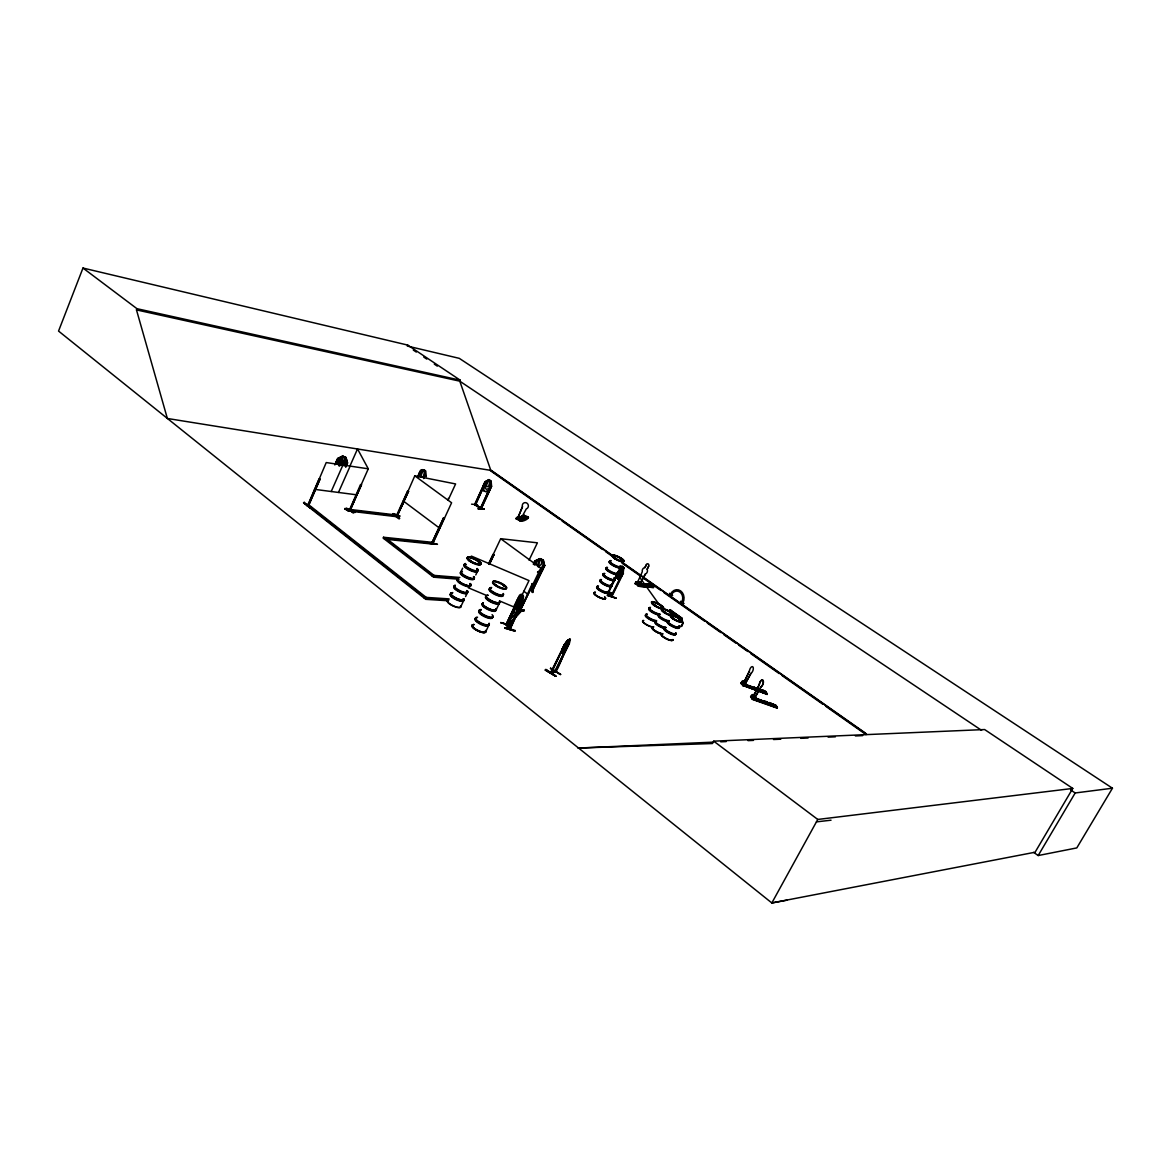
<?xml version="1.0" encoding="UTF-8"?>
<svg xmlns="http://www.w3.org/2000/svg" width="1171" height="1171" viewBox="0 0 1171 1171"><rect width="100%" height="100%" fill="white"/><g stroke="black" fill="none" stroke-linecap="round" stroke-linejoin="round"><path stroke-width="1.5" d="M679.282 618.815L679.736 619.225M751.914 697.14C755.632 692.061 750.377 695.911 752.441 697.872L753.641 695.091L754.666 695.589M752.821 695.472L753.216 694.827M743.834 681.449C744.902 682.034 743.775 682.561 743.863 681.463M744.932 682.093L744.785 682.43M744.536 682.503L744.068 682.034M673.032 618.156L674.042 619.108M673.223 618.156L673.427 618.551M670.72 612.989L669.695 612.477L670.72 612.828M753.07 694.901L753.465 695.676M639.146 582.046L635.985 581.855L635.282 583.831M638.868 582.411L637.902 581.899M638.546 582.06C637.536 582.895 638.883 581.738 639.117 582.499M743.512 681.259L743.819 682.195L743.38 680.805L741.975 683.454L742.721 684.245L744.112 681.581L742.721 684.245M344.157 465.956L344.391 461.198L341.054 459.676L336.048 462.311M664.264 612.433L664.66 612.052M507.892 624.172L508.887 626.617L508.331 623.148C506.062 622.606 510.19 623.455 508.112 624.304M532.995 589.218L532.746 592.555L533.42 589.511M660.254 605.612L660.839 605.831M655.716 605.729L654.882 605.685M654.618 605.436L654.033 604.953A6.514 1.639 26.8 0 1 655.628 602.421A6.514 1.639 26.8 0 1 663.635 608.086A6.514 1.639 26.8 0 1 654.208 604.88L655.365 605.949M654.296 605.173L655.028 605.744M520.129 517.348L519.046 517.158L520.217 516.967M520.144 517.245L519.134 516.982L520.114 516.792M520.07 517.231L519.236 517.055L519.939 517.362M644.87 584.578L646.904 585.237M775.1 705.44C768.644 699.321 779.608 713.432 773.109 703.991M775.378 705.732L753.377 697.155L752.69 698.443L755.207 699.321L755.88 698.033L753.377 697.155M776.563 707.386L777.398 707.269L775.597 704.869M776.812 707.328L752.324 698.472L777.398 707.269M775.422 705.176L777.207 708.148L752.558 699.468L753.509 697.345M763.126 690.363C768.439 698.706 758.676 685.269 765.629 692.149M742.824 685.84L743.746 683.703L765.395 691.549L765.644 692.544M767.078 694.432L766.712 693.583M765.571 691.227L767.122 694.418L742.516 685.035M752.324 699.16L750.918 696.54L751.753 694.945L751.211 696.408L752.69 698.443M750.567 696.789L775.773 705.645M751.182 697.55L773.841 705.337M740.892 683.22L742.048 681.39L744.741 682.312M741.477 683.952L741.199 682.956L742.926 685.298L766.844 694.066M425.629 476.129L426.142 476.524M475.148 505.023L485.863 481.896L475.47 505.111L475.206 503.793M342.561 465.224L342.971 461.301L341.888 460.803L338.551 465.531M346.484 508.024L353.364 513.103M617.659 572.487L616.883 577.596L622.46 566.354L623.733 567.891L622.416 572.238L621.025 575.063L619.108 576.366L618.303 575.444C615.931 572.824 625.929 563.471 620.381 568.023L622.46 566.354L623.806 567.818L623.177 572.985L621.318 576.747L618.229 579.074L616.883 577.596L617.512 572.443M519.88 516.792L519.807 517.333M518.709 610.193L523.964 610.486L518.724 610.296L515.269 613.033L513.806 611.233L514.552 605.187L518.636 596.961C521.08 590.286 525.472 599.113 522.017 594.487L517.758 601.147L517.392 604.851L515.108 607.237L517.348 605.846L516.909 609.828L517.889 605.524L520.158 603.182L517.977 604.602L518.226 600.869L517.421 604.953L518.27 605.993L520.378 604.543L523.335 596.171M520.583 606.505L517.275 609.125L515.884 607.251L516.718 601.338M521.402 600.02C518.621 613.721 523.905 600.869 520.041 598.264M505.696 624.187L509.575 629.427L522.778 602.187L523.525 596.127M429.303 542.92C453.543 547.033 413.89 540.387 436.578 544.354M484.34 509.136L477.856 508.756L484.311 509.107M524.14 610.12L518.885 609.828M621.479 558.918L620.952 559.109M604.47 573.819L604.499 573.629A6.455 1.61 26.3 0 0 604.587 575.912A6.455 1.61 26.3 0 0 611.979 579.674A6.455 1.61 26.3 0 0 614.526 578.679M620.659 558.845L621.259 558.699M635.985 581.855L638.78 582.002M639.234 582.324L638.634 582.119M753.553 694.959L753.114 695.662L753.582 694.974M743.6 681.449L743.131 682.034M616.048 558.918L615.243 557.952M562.021 649.232L561.465 653.301L563.09 652.774L566.764 647.739M754.651 695.867L753.363 695.706M441.335 523.876L441.569 524.081M555.259 671.803L555.069 671.773C557.206 674.818 574.566 623.587 569.326 643.626L555.552 671.656L550.824 673.31L555.42 671.042L550.912 671.934L551.848 672.139M743.673 682.122L743.058 681.654M338.77 458.871L336.531 463.76M619.781 571.814L619.869 574.185L620.996 573.205M544.559 565.564L543.637 565.271L544.559 565.564L532.41 590.828L544.72 565.695L543.359 560.162L540.007 558.626L538.514 566.954L541.353 564.217L541.91 560.265L540.826 559.797L538.118 562.724L537.577 566.53M670.807 610.311L670.149 611.101M490.078 481.179L488.6 486.375L486.536 486.785C486.111 485.043 488.087 479.729 490.151 481.179M543.344 560.192L540.007 558.626L534.781 561.114L533.493 563.807M543.725 565.271L531.663 590.33M531.619 590.462L532.542 590.755M531.736 589.701L532.951 589.935L532.073 589.555M638.063 582.353L634.814 583.495L649.964 584.768M514.889 630.964L504.774 628.11L515.035 631.198M505.052 627.627L515.079 630.408M510.014 628.007L510.483 628.593L509.517 628.183M615.902 598L607.354 595.336L616.048 598.205M521.432 600.138L518.475 608.481L516.367 609.93L515.503 608.788L515.855 605.085L520.114 598.44L516.631 600.869L520.012 598.41M522.017 594.487L518.768 597.093L506.135 624.772L514.874 607.251M513.791 609.945L507.16 624.084C508.829 625.534 505.652 621.581 506.135 624.772M354.945 512.195L344.947 509.151L345.079 508.39L354.974 512.532L344.962 509.136M569.326 643.626L568.491 643.26L554.717 671.554M753.114 694.359L753.861 695.164L752.221 697.799M520.714 600.123L517.216 607.398L517.158 604.602L520.612 600.094M522.178 595.6L521.285 600.445L519.119 603.46L519.06 600.664L522.295 595.644M550.516 668.29L560.704 674.423M550.707 668.275L560.514 674.467M621.816 571.55L622.577 567.408L620.601 570.175M519.134 597.43L505.945 624.641M669.373 610.618L670.09 609.71L669.636 610.677M669.431 610.486L681.742 619.181L682.151 618.376L670.046 609.798L669.388 610.677L670.456 610.384M503.808 585.763L503.954 586.1M502.945 585.383L503.896 585.529M568.696 640.186L564.466 647.856L568.799 640.244M613.589 556.606L490.81 470.376L459.793 381.175L460.232 380.194L407.728 345.094L82.98 268.042L58.55 331.071L167.438 418.486L491.425 470.479L612.682 555.625M420.36 472.308L418.281 477.124M495.67 584.724C498.509 586.378 493.401 584.388 496.182 584.666M786.839 900.206L771.835 902.958L167.351 418.428L136.48 309.905L136.963 308.69L82.98 268.042M540.007 558.655C528.78 563.514 540.548 558.684 534.254 564.759M517.904 517.831L522.456 506.736A3.191 3.03 70.3 0 1 524.345 502.754A3.191 3.03 70.3 0 1 528.209 504.877A3.191 3.03 70.3 0 1 526.335 508.843L520.583 519.353L517.845 517.86L522.456 506.736M663.694 609.462L663.328 608.32M516.47 518.885L515.826 518.548L517.816 516.631L517.582 517.963L521.256 519.851M304.255 502.344L303.567 502.842L310.827 508.229L304.24 502.344M448.449 600.782L425.732 599.332L306.978 505.565L307.344 504.73L308.924 504.921L426.2 597.386M307.534 505.652L307.724 504.467L308.866 504.818L307.592 505.682L319.068 478.851L320.034 479.129L308.339 505.784L425.805 598.264L424.253 598.161L424.649 597.283L449.122 598.893M306.978 505.565L308.573 505.755L320.034 479.129M331.217 491.513L342.913 465.048M344.45 465.297L346.031 457.51L342.664 456.017L337.585 458.549L334.774 464.916L337.775 458.534L338.756 458.944M345.123 465.751C346.279 460.262 348.343 462.53 346.001 466.146M345.752 467.053L347.553 463.013L346.031 457.51M349.807 466.351L357.521 448.932L368.28 468.81L349.748 510.527M338.478 492.449L350.144 466.117M407.728 345.094L407.303 346.045L459.266 358.341L1112.45 788.215L1076.793 847.921L1038.179 855.547L1033.686 852.386M346.836 509.912L347.187 509.107L397.086 515.094L398.389 516.074L398.023 516.865L348.138 510.937L346.836 509.912L398.389 516.074M348.138 510.937L347.187 509.107M361.561 484.765L360.522 484.545L349.207 510.615L350.1 510.658L361.371 484.413M349.778 509.736C351.637 509.78 348.709 508.419 349.324 510.658L361.458 484.823L349.895 510.746L349.017 510.424M386.269 539.304L434.09 544.222L433.109 542.407L383.517 537.255L383.137 538.075L433.607 577.201L459.061 579.235M384.498 539.128L384.864 538.309L434.441 543.432M408.738 491.469L407.567 491.132L396.179 516.235L396.867 516.704L414.783 475.836L455.607 483.945L448.054 500.31M477.402 561.436L478.383 561.363M396.779 516.455L407.815 491.161M396.793 516.645L408.43 491.615L396.691 516.411M396.749 516.44L404.346 501.115M417.71 476.699L419.804 471.825C421.077 466.278 429.23 473.626 423.609 469.688L419.54 475.514M392.622 515.738L400.072 516.045L392.797 515.225M417.945 476.743L419.804 471.825M418.53 477.168L420.696 472.381L419.877 471.928L423.609 469.688M423.77 478.602L425.732 471.225L426.303 476.553M444.16 518.285L432.421 543.739L431.718 543.212L443.516 517.816L444.409 518.314L443.516 517.816M414.783 475.836L451.596 502.769L432.728 543.783L431.777 543.227L443.765 517.845M432.392 542.275L433.153 542.802L432.421 543.739M433.665 576.22L434.046 575.385L386.357 538.455M433.607 577.201L433.987 576.366L457.627 578.269L450.367 577.566M425.732 599.332L426.127 598.454L448.844 599.933M471.547 504.174L477.475 504.716M486.009 491.908C498.041 485.789 478.705 497.997 483.418 485.365L485.101 481.735L488.922 479.612L491.147 481.149L491.586 486.287L481.091 509.18L474.562 504.613L485.175 481.735L488.98 479.729L491.073 481.222L489.097 488.234L486.712 489.419L485.321 488.424L484.926 485.277L488.98 479.729M474.884 504.672L485.101 481.735M480.549 508.77L490.942 485.511L480.183 508.682M475.748 504.525L481.091 508.229L480.783 509.122L491.586 486.287L490.854 485.804M461.14 571.375L462.633 568.198M471.313 561.597L470.23 560.353M460.627 607.061L463.482 601.001M465.56 596.581L467.039 593.434M475.777 574.946L477.256 571.77M488.527 563.866L492.962 554.512L494.089 554.776M488.775 563.88L500.69 538.704L537.387 542.817L529.058 560.192M489.039 564.071L493.459 554.717M489.2 564.349L493.84 554.6M489.449 564.378L493.869 555.025L492.962 554.512M518.138 516.806L516.762 518.27L520.231 520.158L521.593 518.694L521.212 520.319M517.128 518.08L517.816 516.631M517.875 518.87L519.104 516.396L520.348 517.084L519.192 519.529L520.29 517.099M522.251 515.957L526.965 518.168L523.056 515.664M521.915 518.87L521.095 519.163C517.143 524.725 534.752 517.245 525.589 516.191M521.036 519.851L521.593 518.694M523.583 515.46L527.492 517.963L523.583 515.46L528.428 517.377L527.565 517.699M524.374 515.167L515.913 518.621M485.599 631.974L488.556 625.812M496.094 610.032L499.051 603.826M510.658 625.329L500.866 622.811L511.068 625.124M533.361 564.349L534.898 561.099L535.806 561.26M506.575 623.338L506.048 624.289L508.507 627.627M520.685 609.432L520.187 608.847L506.794 623.47L510.322 619.737M535.045 564.978L536.494 561.978L540.007 558.787M508.009 624.392L514.757 610.223M522.061 595.014L528.999 580.582L471.342 556.079M522.076 609.945L508.814 624.524L521.681 610.75L522.076 609.945L519.851 608.788L520.231 610.384L533.039 584.095L532.102 583.568L532.79 584.08M522.398 601.265L522.705 602.157M522.69 601.806L509.165 628.973L522.69 601.806L510.014 629.588L510.424 628.534M532.351 583.582L520.041 610.252M519.822 609.871L520.319 608.935M541.514 567.964L542.949 564.964L543.242 560.28L544.588 565.71M531.429 590.345L543.915 565.037M524.11 610.032L524.271 610.896L519.016 610.603M545.305 670.149L545.862 669.475L555.61 676.282C524.184 657.414 577.157 689.104 545.847 669.475M550.429 668.392L560.426 674.569M550.912 671.934L550.414 673.062L564.305 644.884L568.067 639.893M564.846 644.284L550.912 673.266M551.278 673.135L564.744 644.753M555.113 671.759L568.901 643.757M743.483 683.147L749.396 671.1A3.572 1.669 -70.5 0 1 751.665 666.797A3.572 1.669 -70.5 0 1 753.29 668.963A3.572 1.669 -70.5 0 1 751.021 673.266L744.61 684.698L743.483 683.147L744.8 684.757L751.021 673.266M743.673 683.205L749.396 671.1M608.847 592.292C614.219 596.507 610.808 598.191 607.837 592.394L608.935 591.97M611.774 584.534L617.205 573.556M616.722 575.21L608.203 592.775L617.058 575.59M619.532 568.843L608.232 592.482L611.745 596.742L623.411 573.073L622.796 572.59L611.072 596.244C610.838 594.121 613.384 596.698 611.35 595.541L608.554 592.189L612.462 593.243L607.149 592.102M753.202 696.73L759.423 684.581A3.63 1.727 -70.7 0 1 761.736 680.205A3.63 1.727 -70.7 0 1 763.419 682.444A3.63 1.727 -70.7 0 1 761.106 686.821L754.563 698.399L753.202 696.73L759.232 684.508A3.63 1.727 -70.7 0 1 761.545 680.131A3.63 1.727 -70.7 0 1 763.229 682.371A3.63 1.727 -70.7 0 1 760.916 686.748L754.373 698.326M623.806 567.818L618.127 579.045L621.318 576.747M622.694 572.56L623.411 573.073M611.321 596.537L623.089 572.692M636.248 582.046L635.663 583.217L638.546 585.251L640.903 584.402L640.186 585.866M636.775 583.451L637.507 581.987M636.585 583.861L637.946 581.416M645.411 573.98L639.629 584.519L637.244 582.909L642.294 571.741A3.25 2.679 -84.4 0 1 644.87 567.628L646.392 564.568A1.625 1.347 -84.1 0 1 648.236 563.954A1.625 1.347 -84.1 0 1 648.675 566.164L647.153 569.223A3.25 2.679 -84.4 0 1 645.411 573.98L639.512 584.505M646.509 564.583L644.87 567.628M638.985 582.148L637.756 584.607L636.717 583.875M638.546 585.251L639.132 584.08M639.395 584.27L638.766 586.247L653.535 587.505L650.183 584.329C643.962 583.07 658.673 590.521 648.69 584.197M643.377 583.729L648.134 586.539L644.87 583.861M646.202 583.978L650.944 586.788L647.695 584.109M649.041 584.929L635.472 583.934L650.139 585.134L650.183 584.329M681.595 626.28L683.205 623.25L681.449 618.112M742.194 683.542L743.38 680.805M746.088 684.406L745.429 685.679L742.956 684.801L743.614 683.527L746.088 684.406L745.4 686.177M1072.768 788.434L817.768 819.451L771.835 902.958L1035.091 852.225L1072.768 788.434L984.635 729.548L713.71 741.17L712.48 743.526L578.796 748.035M754.417 687.275L755.968 689.924L754.417 687.275L756.7 688.46M755.163 699.834L755.88 698.033M760.608 691.563L759.042 688.914L761.487 689.792L763.229 692.12L761.487 689.792M764.282 700.873L765.893 703.61L764.282 700.873L766.771 701.751L768.396 704.474L765.424 701.883M766.771 701.751L767.547 702.893L765.541 701.912M768.981 702.541L770.606 705.264L768.981 702.541L771.455 703.405L773.094 706.142L771.455 703.405M1038.179 855.547L1075.183 792.972L1112.45 788.215M347.538 463.043L345.913 457.612L342.679 456.134L337.687 458.622M545.569 669.988L555.654 676.15M595.278 592.336L595.249 592.541A6.426 1.683 26.3 0 0 595.219 594.912A6.426 1.683 26.3 0 0 602.582 598.659A6.441 1.683 26.3 0 0 605.158 597.605A6.426 1.683 26.3 0 1 602.582 598.659A6.441 1.683 26.3 0 1 595.205 594.927A6.441 1.683 26.3 0 1 595.263 592.555M342.679 456.134L339.297 459.354L337.965 462.369L339.092 465.751M561.553 653.184L566.866 647.812M303.992 502.798L310.739 508.155M303.582 502.813L310.447 508.112M500.661 622.489L510.849 625.534M612.418 593.258L608.671 591.955M393.046 513.747C397.247 512.532 404.99 525.911 393.105 513.688M393.485 513.674L399.662 518.255M555.259 670.529L555.566 670.763M512.678 617.234L518.563 610.999M399.501 516.25L392.256 515.46M343.498 464.404L342.737 463.848L340.322 465.546L339.063 462.077L339.458 465.897M337.687 463.028L341.054 459.676L344.376 461.228L345.899 466.731L344.289 461.272M524.066 517.963L522.368 516.748M674.262 618.83L674.247 619.298M669.695 612.477L670.559 612.55M663.928 612.316L665.274 612.374L664.425 612.155M663.884 611.76A6.558 1.654 26.9 0 0 673.325 614.965A6.558 1.654 26.9 0 0 665.26 609.242A6.558 1.654 26.9 0 0 663.884 611.76L664.308 611.76M614.731 558.172L614.673 557.85A6.47 1.537 26.3 0 0 623.997 561.143A6.47 1.537 26.3 0 0 616.18 555.683A6.47 1.537 26.3 0 0 614.512 557.835L614.877 557.864M614.629 558.025L615.668 558.216M537.562 572.048L542.788 569.735L537.562 572.209M504.013 585.924L503.398 585.222M495.333 584.431L495.494 585.251M478.412 561.904L478.017 561.363M469.922 560.528L471.196 561.231L469.922 560.865M528.428 517.377L520.539 521.139M520.012 520.861L528.253 517.845M525.032 515.884L516.631 519.016L524.915 516.03M517.245 519.339L525.194 516.382C501.056 525.75 540.036 508.917 516.265 518.577M640.171 583.744L650.037 584.622L653.418 587.008L637.566 585.398L638.619 585.91M653.433 586.993L652.408 586.759M653.316 587.139L638.239 585.91L635.253 583.319M519.704 520.7L516.631 519.016M565.095 644.972L564.159 644.797M569.574 639.322L567.964 639.82L564.188 644.826L562.065 649.349M569.677 639.381C565.593 640.42 563.91 646.348 563.061 650.256L566.457 646.934L569.604 639.512M673.749 616.575L678.448 615.814M678.492 626.675L681.668 626.28L678.507 626.778M816.436 821.866L831.044 820.198M679.063 619.108L679.531 619.181M673.486 618.434L672.681 618.493M550.794 672.871L555.244 671.378M653.989 604.968L655.379 605.509L654.106 604.968M577.918 748.064L713.446 742.136M720.736 741.829L726.196 741.58M748.02 740.628L753.48 740.394M773.504 739.516L780.779 739.194M800.803 738.316L808.078 738.008M828.087 737.13L835.377 736.808M855.386 735.93L862.676 735.622M644.943 584.461L646.787 585.398M615.858 558.962L614.336 557.981A6.47 1.537 26.3 0 1 616.078 555.874A6.47 1.537 26.3 0 1 623.894 561.348A6.47 1.537 26.3 0 1 614.409 558.055A6.47 1.537 26.3 0 1 616.063 555.903A6.47 1.537 26.3 0 1 623.88 561.363A6.47 1.537 26.3 0 1 614.409 558.025M396.632 515.328L397.73 515.884M396.354 516.177L397.408 516.557M682.21 623.923L681.712 624.904M683.205 623.25L678.346 617.907M443.092 576.981L432.172 576.103L432.567 575.268L459.852 577.479M638.737 586.261L653.506 587.52M640.186 584.227L650.051 585.09M649.158 585.456L635.853 583.978M637.566 585.398L653.564 586.715M527.858 517.889L527.506 517.231L519.778 520.685M429.128 543.315L436.285 544.032M432.611 542.393L433.153 542.802M647.153 569.223L648.675 566.164M307.827 504.467L308.383 504.525M314.472 489.332L356.672 494.821M481.486 508.346L480.652 507.907M480.666 508.082L475.528 504.496M483.916 490.415L483.418 485.365M368.28 468.81L326.226 462.56L307.958 505.491M495.055 584.592L496.006 585.09M448.273 498.348L448.493 498.714M136.48 309.905L459.793 381.175L981.605 730.353M136.963 308.69L460.232 380.194M523.905 517.728L522.412 516.982M496.387 585.734L495.362 585.032M510.146 628.139L509.209 628.988M672.915 618.186A6.587 1.669 27 0 0 682.371 621.377A6.587 1.669 27 0 0 674.233 615.624A6.587 1.669 27 0 0 672.915 618.186L673.691 618.464M506.809 624.172L510.102 628.505M513.879 611.145L515.269 613.033L518.548 610.325M513.806 611.233L514.552 605.187M517.275 609.125L520.553 606.402M757.125 689.47L755.456 688.314L757.359 689.075M614.585 558.406L615.683 558.918M607.354 595.336L615.902 598.044M606.959 591.867L612.228 593.726M617.044 577.552L618.229 579.074M754.051 697.857L775.348 705.381M751.138 697.565L774.09 705.615M751.987 698.663L777.251 707.606M752.206 698.999L777.178 707.796M742.487 685.342L767.093 694.081M745.722 684.859L765.322 691.754M765.073 691.754L741.097 683.469M745.971 685.225L763.829 691.68M741.433 683.966L764.078 691.959M744.2 685.416L755.515 689.426M758.749 690.568L767.312 693.569M744.097 685.562L755.441 689.617M758.632 690.729L766.756 693.627M470.683 561.48L469.878 561.099M615.243 558.772L614.775 558.538M532.307 590.77L531.532 590.404M757.022 689.134L755.588 688.05L757.696 689.09M475.792 504.233L474.958 503.793L475.88 504.277M508.902 626.558L508.199 623.601M468.268 587.754L486.346 595.366M499.475 600.899L514.259 607.134M654.97 605.685L654.077 605.114A6.514 1.639 26.8 0 1 655.526 602.641A6.514 1.639 26.8 0 1 663.518 608.305A6.514 1.639 26.8 0 1 654.091 605.1M470.449 560.587L471.401 561.407L470.186 560.733M507.189 622.635L509.209 623.675M521.534 516.206L525.457 518.724L521.402 516.499M522.09 517.245L524.667 519.016L520.597 516.792M517.948 518.841L519.192 519.529M673.457 618.888L672.783 618.405A6.587 1.669 27 0 1 674.13 615.829A6.587 1.669 27 0 1 682.269 621.596A6.587 1.669 27 0 1 672.798 618.405A6.587 1.669 27 0 1 674.13 615.844A6.587 1.669 27 0 1 682.254 621.596A6.587 1.669 27 0 1 672.813 618.39M665.069 612.287L665.406 612.74M605.348 577.215L605.1 577.186M413.304 350.07L416.305 352.076M423.8 357.096L426.8 359.102M434.295 364.108L437.295 366.128M1070.66 789.942L1075.183 792.972M470.069 561.085L469.381 560.675A7.465 2.049 25.1 0 1 472.352 558.025A7.465 2.049 25.1 0 1 480.783 564.334A7.465 2.049 25.1 0 1 469.41 560.528L469.381 560.675M623.148 562.973L865.662 733.251M622.577 562.914L866.628 734.319M490.254 470.566L559.123 518.958M562.109 521.066L602.538 549.462M605.524 551.556L611.511 555.771M621.991 563.134L639.966 575.751M642.952 577.859L660.927 590.477M663.913 592.585L704.342 620.981M707.328 623.089L720.809 632.56M723.795 634.653L735.769 643.069M738.769 645.177L747.757 651.486M750.743 653.594L779.183 673.574M782.184 675.682L822.598 704.078M825.599 706.186L866.028 734.583M669.885 609.696L682.151 618.376M485.248 481.837L486.038 482.276M500.69 538.704L540.768 568.052L520.392 610.311M407.567 491.132L408.43 491.615M403.336 501.027L439.784 528.311M523.818 591.238L528.062 594.414M713.71 741.17L817.768 819.451M396.735 515.884L398.023 516.865M432.743 543.198L434.09 544.222M383.517 537.255L433.987 576.366M307.344 504.73L426.127 598.454M765.395 691.549L767.151 693.876M742.048 681.39L741.521 682.839L742.956 684.801M639.717 577.318L659.2 604.573M508.668 623.938L508.887 626.617M617.146 573.38A6.455 1.595 26.3 0 1 614.599 574.346A6.455 1.595 26.3 0 1 607.222 570.584A6.455 1.595 26.3 0 1 607.222 568.316M617.41 573.014A6.543 1.61 26.3 0 1 614.834 574.01A6.543 1.61 26.3 0 1 607.339 570.189A6.543 1.61 26.3 0 1 607.339 567.891M613.882 577.786A6.426 1.61 26.3 0 1 612.872 579.718A6.426 1.61 26.3 0 1 605.012 576.03A6.426 1.61 26.3 0 1 604.69 573.468M620.674 566.413A6.543 1.581 26.3 0 1 618.112 567.379A6.543 1.581 26.3 0 1 610.618 563.558A6.543 1.581 26.3 0 1 610.603 561.29M617.688 572.268A6.455 1.581 26.3 0 1 611.979 572.019A6.455 1.581 26.3 0 1 606.944 567.232M619.693 566.047A6.455 1.566 26.3 0 1 619.078 567.994A6.455 1.566 26.3 0 1 611.613 564.773A6.455 1.566 26.3 0 1 609.652 561.729M617.571 572.678A6.543 1.61 26.3 0 1 615.009 573.658A6.543 1.61 26.3 0 1 607.515 569.853A6.543 1.61 26.3 0 1 607.515 567.554M620.835 566.076A6.543 1.581 26.3 0 1 618.288 567.027A6.543 1.581 26.3 0 1 610.779 563.207A6.543 1.581 26.3 0 1 610.764 560.953M621.303 566.266A6.455 1.566 26.3 0 1 613.765 564.627A6.455 1.566 26.3 0 1 611.013 560.602M607.866 592.116A6.426 1.654 26.3 0 1 605.29 593.17A6.426 1.654 26.3 0 1 597.927 589.408A6.426 1.654 26.3 0 1 597.971 587.066M608.13 591.765A6.514 1.683 26.3 0 1 605.524 592.833A6.514 1.683 26.3 0 1 598.059 589.013A6.514 1.683 26.3 0 1 598.103 586.642M604.573 596.654A6.441 1.683 26.3 0 1 603.519 598.659A6.441 1.683 26.3 0 1 595.658 594.985A6.441 1.683 26.3 0 1 595.366 592.336M614.102 579.499A6.426 1.61 26.3 0 1 608.393 579.294A6.426 1.61 26.3 0 1 603.387 574.478M614.277 579.177A6.455 1.61 26.3 0 1 611.73 580.172A6.455 1.61 26.3 0 1 604.338 576.41A6.455 1.61 26.3 0 1 604.353 574.112M611.379 585.207A6.528 1.654 26.3 0 1 608.788 586.247A6.528 1.654 26.3 0 1 601.309 582.426A6.528 1.654 26.3 0 1 601.338 580.084M608.408 591.018A6.426 1.654 26.3 0 1 605.846 592.072A6.426 1.654 26.3 0 1 598.483 588.31A6.426 1.654 26.3 0 1 598.527 585.968M608.291 591.428A6.514 1.683 26.3 0 1 602.48 591.282A6.514 1.683 26.3 0 1 597.444 586.334M611.54 584.871A6.528 1.654 26.3 0 1 608.949 585.895A6.528 1.654 26.3 0 1 601.484 582.089A6.528 1.654 26.3 0 1 601.513 579.747M611.994 585.061A6.441 1.625 26.3 0 1 605.173 583.905A6.441 1.625 26.3 0 1 600.943 579.425M610.413 584.827A6.441 1.639 26.3 0 1 606.9 586.027A6.441 1.639 26.3 0 1 599.933 580.772M499.285 602.128A7.699 2.24 25.4 0 1 491.747 602.026A7.699 2.24 25.4 0 1 486.419 596.112M498.978 602.553A7.597 2.21 25.4 0 1 491.542 602.436A7.597 2.21 25.4 0 1 486.287 596.625M496.036 608.744A7.597 2.24 25.4 0 1 488.57 608.686A7.597 2.24 25.4 0 1 483.33 602.816M496.094 608.569A7.568 2.225 25.4 0 1 489.551 608.905A7.568 2.225 25.4 0 1 482.759 602.963M495.904 609.022A7.597 2.24 25.4 0 1 488.439 608.949A7.597 2.24 25.4 0 1 483.213 603.094M502.988 594.385A7.714 2.196 25.4 0 1 499.329 595.673A7.714 2.196 25.4 0 1 490.547 591.15A7.714 2.196 25.4 0 1 491.191 588.34M499.593 601.25A7.582 2.196 25.4 0 1 493.064 601.528A7.597 2.196 25.4 0 1 486.243 595.615M486.258 595.629A7.582 2.196 25.4 0 0 493.064 601.528A7.597 2.196 25.4 0 0 499.607 601.25M488 595.292A7.582 2.196 25.4 0 0 486.916 595.336A7.597 2.196 25.4 0 1 487.985 595.278M502.959 595.541A7.597 2.166 25.4 0 1 494.352 594.224A7.597 2.166 25.4 0 1 489.976 588.881M499.475 601.733A7.699 2.225 25.4 0 1 491.937 601.616A7.699 2.225 25.4 0 1 486.609 595.717M503.179 593.99A7.714 2.196 25.4 0 1 499.519 595.263A7.714 2.196 25.4 0 1 490.737 590.755A7.714 2.196 25.4 0 1 491.381 587.944M503.296 593.507A7.612 2.166 25.4 0 1 499.695 594.766A7.612 2.166 25.4 0 1 491.03 590.316A7.612 2.166 25.4 0 1 491.674 587.535M488.805 624.07A7.67 2.327 25.4 0 1 481.222 624.099A7.67 2.327 25.4 0 1 475.982 618.098M488.497 624.494A7.568 2.298 25.4 0 1 481.018 624.509A7.568 2.298 25.4 0 1 475.85 618.595M485.628 630.466A7.538 2.313 25.4 0 1 479.056 630.935A7.538 2.313 25.4 0 1 472.337 624.919M474.109 624.524A7.538 2.313 25.4 0 0 473.025 624.597A7.568 2.327 25.4 0 1 474.006 624.67M495.538 609.71A7.568 2.225 25.4 0 1 488.102 609.652A7.568 2.225 25.4 0 1 482.891 603.812M485.57 630.642A7.568 2.327 25.4 0 1 478.968 631.11A7.568 2.327 25.4 0 1 472.235 625.08M495.757 609.315A7.597 2.24 25.4 0 1 488.292 609.242A7.597 2.24 25.4 0 1 483.067 603.387M492.479 616.385A7.685 2.298 25.4 0 1 488.775 617.776A7.685 2.298 25.4 0 1 480.037 613.282A7.685 2.298 25.4 0 1 480.739 610.34M489.112 623.206A7.568 2.298 25.4 0 1 485.453 624.611A7.568 2.298 25.4 0 1 476.846 620.162A7.568 2.298 25.4 0 1 477.548 617.234M492.435 617.556A7.582 2.269 25.4 0 1 483.813 616.356A7.582 2.269 25.4 0 1 479.51 610.896M488.995 623.675A7.67 2.327 25.4 0 1 485.292 625.109A7.67 2.327 25.4 0 1 476.553 620.601A7.67 2.327 25.4 0 1 477.27 617.629M492.669 615.99A7.685 2.298 25.4 0 1 488.966 617.38A7.685 2.298 25.4 0 1 480.227 612.872A7.685 2.298 25.4 0 1 480.93 609.945M492.069 614.629A7.582 2.254 25.4 0 1 490.181 617.102A7.582 2.254 25.4 0 1 480.886 612.77A7.582 2.254 25.4 0 1 481.208 609.549M473.962 577.771A7.538 2.137 25.1 0 1 470.23 578.942A7.538 2.137 25.1 0 1 461.667 574.537A7.538 2.137 25.1 0 1 462.443 571.872M473.655 578.181A7.436 2.108 25.1 0 1 466.219 577.947A7.436 2.108 25.1 0 1 461.228 572.37M469.995 583.7A7.45 2.137 25.1 0 1 468.473 586.027A7.45 2.137 25.1 0 1 459.691 582.397A7.45 2.137 25.1 0 1 458.198 578.796A7.45 2.137 25.1 0 0 459.72 582.338A7.45 2.137 25.1 0 0 468.473 586.027A7.45 2.137 25.1 0 0 469.952 583.758M476.846 569.326A7.553 2.108 25.1 0 1 474.87 571.536A7.553 2.108 25.1 0 1 465.619 567.203A7.553 2.108 25.1 0 1 466.014 564.261M474.255 576.908A7.436 2.108 25.1 0 1 466.819 576.659A7.436 2.108 25.1 0 1 461.828 571.097M477.241 570.584A7.45 2.079 25.1 0 1 473.582 571.697A7.45 2.079 25.1 0 1 465.121 567.35A7.45 2.079 25.1 0 1 465.882 564.759M473.45 576.527A7.538 2.137 25.1 0 1 471.928 578.855A7.538 2.137 25.1 0 1 463.057 575.107A7.538 2.137 25.1 0 1 461.535 571.492M477.036 568.93A7.553 2.108 25.1 0 1 475.528 571.214A7.553 2.108 25.1 0 1 466.658 567.452A7.553 2.108 25.1 0 1 465.107 563.88M477.153 568.477A7.45 2.079 25.1 0 1 475.675 570.731A7.45 2.079 25.1 0 1 466.922 567.013A7.45 2.079 25.1 0 1 465.399 563.485M463.789 599.347A7.524 2.225 25 0 1 456.207 599.23A7.524 2.225 25 0 1 451.216 593.492M462.808 598.893A7.407 2.196 25 0 1 461.272 601.309A7.407 2.196 25 0 1 452.533 597.634A7.407 2.196 25 0 1 451.098 593.975M470.318 585.237A7.421 2.137 25.1 0 1 462.882 585.032A7.421 2.137 25.1 0 1 457.92 579.44M460.642 605.802A7.421 2.225 25 0 1 453.148 605.729A7.421 2.225 25 0 1 448.244 600.02M460.525 606.066A7.421 2.24 25 0 1 453.016 605.993A7.421 2.24 25 0 1 448.112 600.284M466.658 590.931A7.524 2.196 25 0 1 465.107 593.331A7.524 2.196 25 0 1 456.251 589.599A7.524 2.196 25 0 1 454.758 585.924M466.365 591.355A7.421 2.166 25 0 1 464.843 593.726A7.421 2.166 25 0 1 456.105 590.038A7.421 2.166 25 0 1 454.641 586.422M463.965 598.966A7.524 2.225 25 0 1 460.203 600.225A7.524 2.225 25 0 1 451.669 595.834A7.524 2.225 25 0 1 452.504 593.053M466.834 590.55A7.524 2.196 25.1 0 1 465.297 592.936A7.524 2.196 25.1 0 1 456.441 589.203A7.524 2.196 25.1 0 1 454.948 585.529M467.639 590.945A7.421 2.166 25.1 0 1 460.188 590.77A7.421 2.166 25.1 0 1 455.241 585.149M675.462 633.174A6.645 1.742 27 0 1 669.9 633.248A6.645 1.742 27 0 1 664.44 628.007M672.769 639.747A6.558 1.742 27 0 1 665.348 638.4A6.558 1.742 27 0 1 662.274 633.921M675.184 633.54A6.558 1.713 27 0 1 669.695 633.613A6.558 1.713 27 0 1 664.323 628.446A6.528 1.698 26.9 0 1 656.565 624.641A6.528 1.698 26.9 0 1 656.155 621.962M678.829 626.544A6.645 1.713 27 0 1 673.281 626.587A6.645 1.713 27 0 1 667.807 621.377A6.616 1.698 26.9 0 1 660.063 617.6A6.616 1.698 26.9 0 1 659.624 614.921M676.15 633.087A6.558 1.713 27 0 1 668.743 631.711A6.558 1.713 27 0 1 665.655 627.261M678.565 626.909A6.558 1.683 27 0 1 673.091 626.939A6.558 1.683 27 0 1 667.675 621.801A6.528 1.683 26.9 0 1 660.488 618.434A6.528 1.683 26.9 0 1 658.717 615.404M675.623 632.838A6.645 1.742 27 0 1 670.075 632.911A6.645 1.742 27 0 1 664.616 627.671M679.004 626.207A6.66 1.713 27 0 1 673.457 626.236A6.66 1.713 27 0 1 667.982 621.025M679.121 625.797A6.558 1.683 27 0 1 676.838 627.027A6.558 1.683 27 0 1 669.314 623.177A6.558 1.683 27 0 1 669.022 620.63M664.543 628.08A6.616 1.727 26.9 0 1 656.697 624.245A6.616 1.727 26.9 0 1 656.287 621.523M662.742 633.731A6.484 1.713 26.9 0 1 655.16 630.686A6.484 1.713 26.9 0 1 652.803 627.202M662.698 633.921A6.528 1.727 26.9 0 1 655.057 630.847A6.528 1.727 26.9 0 1 652.686 627.319M665.948 627.48A6.528 1.698 26.9 0 1 657.692 623.967A6.528 1.698 26.9 0 1 656.711 620.85M665.816 627.905A6.616 1.727 26.9 0 1 657.458 624.348A6.616 1.727 26.9 0 1 656.463 621.186M669.183 621.274A6.631 1.698 26.9 0 1 660.81 617.703A6.631 1.698 26.9 0 1 659.8 614.57M669.314 620.835A6.528 1.669 26.9 0 1 661.059 617.322A6.528 1.669 26.9 0 1 660.063 614.233M655.731 621.655A6.499 1.683 26.8 0 1 647.504 618.142A6.499 1.683 26.8 0 1 646.582 615.082M655.994 621.318A6.587 1.713 26.8 0 1 647.651 617.761A6.587 1.713 26.8 0 1 646.714 614.658M652.95 627.188A6.499 1.713 26.8 0 1 644.709 623.689A6.499 1.713 26.8 0 1 643.801 620.586M653.842 626.909A6.499 1.713 26.8 0 1 646.129 624.319A6.499 1.713 26.8 0 1 643.113 620.425M663.328 608.627A6.499 1.639 26.8 0 1 654.355 605.714A6.499 1.639 26.8 0 1 654.457 602.699A6.499 1.639 26.8 0 1 663.342 608.159M659.332 614.702A6.587 1.683 26.8 0 1 650.988 611.145A6.587 1.683 26.8 0 1 650.022 608.056M656.287 620.542A6.499 1.683 26.8 0 1 648.061 617.044A6.499 1.683 26.8 0 1 647.139 613.985M659.068 615.038A6.499 1.669 26.8 0 1 651.471 611.95A6.499 1.669 26.8 0 1 649.115 608.539M656.155 620.981A6.587 1.713 26.8 0 1 647.826 617.424A6.587 1.713 26.8 0 1 646.875 614.321M659.507 614.365A6.587 1.683 26.8 0 1 651.149 610.794A6.587 1.683 26.8 0 1 650.198 607.72M659.639 613.926A6.499 1.654 26.8 0 1 651.398 610.413A6.499 1.654 26.8 0 1 650.461 607.383M532.322 592.204L533.142 588.808L532.19 592.306M344.581 457.627L343.396 463.335L340.527 463.906L340.937 460.101L343.527 457.114L344.611 457.612M424.78 471.21L423.258 476.656L421.165 477.095C420.74 475.309 422.746 469.703 424.868 471.21M524.227 517.684L522.222 517.099L524.227 517.684M672.52 595.395L670.149 596.083L669.549 593.316L670.573 594.034A8.695 7.275 -85.8 0 1 680.6 590.857A8.695 7.275 -85.8 0 1 682.986 602.728L684.01 603.46L681.537 604.075L680.819 601.221L681.844 601.938A7.26 6.075 -85.8 0 0 679.853 592.028A7.26 6.075 -85.8 0 0 671.495 594.678L672.52 595.395M530.009 558.201L530.009 558.201M448.713 498.89L448.713 498.89M611.833 579.967A6.455 1.61 26.3 0 0 614.394 578.957A6.426 1.61 26.3 0 1 611.833 579.923A6.455 1.61 26.3 0 1 604.441 576.191A6.455 1.61 26.3 0 1 604.456 573.892A6.426 1.61 26.3 0 0 604.47 576.161A6.426 1.61 26.3 0 0 611.833 579.923M614.248 558.391A6.455 1.537 26.3 0 0 623.704 561.685A6.455 1.537 26.3 0 0 615.917 556.24A6.455 1.537 26.3 0 0 614.248 558.391M494.952 584.461A7.626 2.137 25.4 0 0 506.501 588.281A7.626 2.137 25.4 0 0 497.777 581.724A7.626 2.137 25.4 0 0 494.952 584.461M494.66 585.119A7.597 2.137 25.4 0 0 506.165 588.911A7.597 2.137 25.4 0 0 497.485 582.382A7.597 2.137 25.4 0 0 494.66 585.119M494.835 584.71A7.626 2.137 25.4 0 0 506.384 588.53A7.626 2.137 25.4 0 0 497.66 581.972A7.626 2.137 25.4 0 0 494.835 584.71M477.944 630.979A7.568 2.327 25.4 0 0 485.453 630.906A7.553 2.327 25.4 0 1 477.958 630.949A7.553 2.327 25.4 0 1 472.806 624.992A7.568 2.327 25.4 0 0 477.944 630.979M469.527 560.265A7.465 2.049 25.1 0 0 480.9 564.071A7.465 2.049 25.1 0 0 472.484 557.777A7.465 2.049 25.1 0 0 469.527 560.265A7.465 2.049 25.1 0 0 480.9 564.115A7.465 2.049 25.1 0 0 472.469 557.791A7.465 2.049 25.1 0 0 469.512 560.294M468.605 585.763A7.45 2.137 25.1 0 0 470.113 583.436A7.45 2.137 25.1 0 1 468.59 585.778A7.45 2.137 25.1 0 1 459.837 582.075A7.45 2.137 25.1 0 1 458.344 578.489A7.45 2.137 25.1 0 0 459.837 582.075A7.45 2.137 25.1 0 0 468.605 585.763M469.234 560.938A7.436 2.049 25.1 0 0 480.578 564.729A7.436 2.049 25.1 0 0 472.176 558.435A7.436 2.049 25.1 0 0 469.234 560.938M454.904 597.488A7.392 2.196 25 0 0 464.302 599.201A7.421 2.196 25 0 1 454.904 597.488A7.421 2.196 25 0 1 452.767 592.672A7.392 2.196 25 0 0 454.904 597.488M665.465 638.166A6.558 1.742 27 0 0 672.886 639.527A6.558 1.742 27 0 1 665.45 638.18A6.558 1.742 27 0 1 662.391 633.701A6.558 1.742 27 0 0 665.465 638.166M672.652 618.742A6.558 1.669 27 0 0 682.064 621.918A6.558 1.669 27 0 0 673.969 616.18A6.558 1.669 27 0 0 672.652 618.742M663.62 612.316A6.528 1.654 26.9 0 0 673.018 615.507A6.528 1.654 26.9 0 0 664.982 609.798A6.528 1.654 26.9 0 0 663.62 612.316M654.955 631.081A6.514 1.727 26.9 0 0 662.566 634.14A6.528 1.727 26.9 0 1 654.955 631.067A6.514 1.727 26.9 0 1 652.569 627.568A6.528 1.727 26.9 0 0 654.955 631.067M663.767 611.979A6.558 1.654 26.9 0 0 673.208 615.185A6.558 1.654 26.9 0 0 665.143 609.462A6.558 1.654 26.9 0 0 663.767 611.979"/></g></svg>
